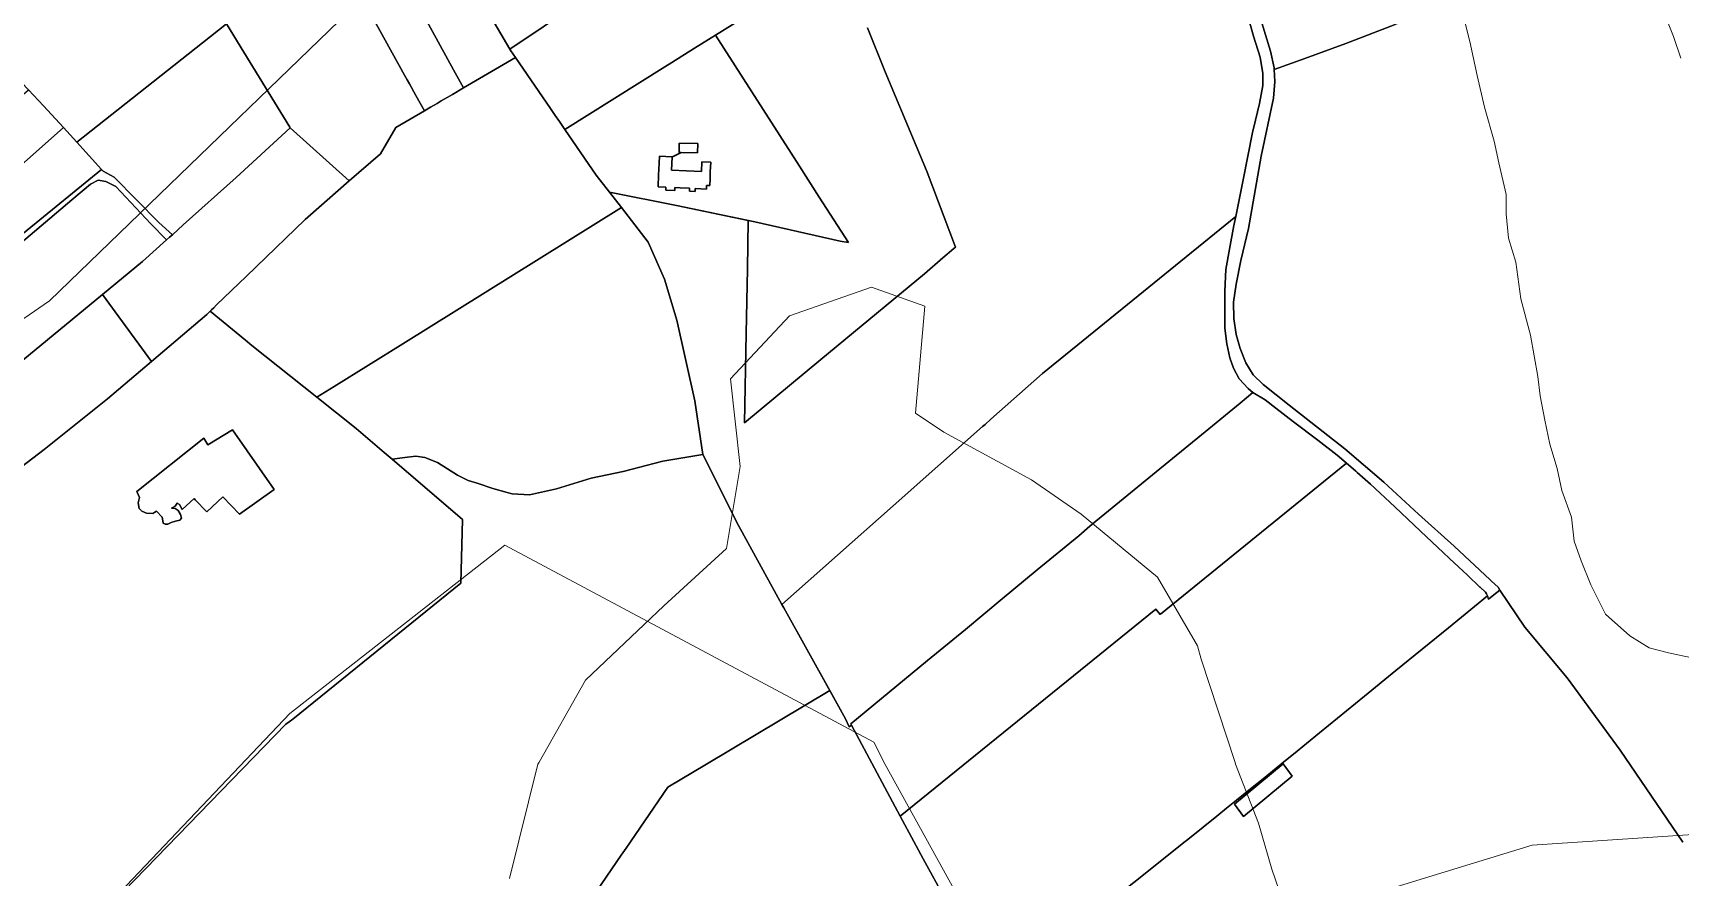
# Model space of a CAD drawing. Header units: metres. Extents: x 3 to 1027712, y 40 to 4430649.
# Drawn here: x 506501 to 507365, y 4409298 to 4409741 of the extents above; entities that cross this region are included whole.
import ezdxf

# ---------------------------------------------------------------- set-up
doc = ezdxf.new("R2010")
doc.units = ezdxf.units.M
doc.header["$MEASUREMENT"] = 0
doc.layers.add('A.ES.SDGC.CP.07003.cadastralparcel — CadastralParcel', color=1, linetype='Continuous')
doc.layers.add('Habitats_5_km', color=7, linetype='Continuous', lineweight=9, true_color=0xbefad2)
doc.layers.add('Zonas_Interes_Minero_5_km', color=7, linetype='Continuous', lineweight=9, true_color=0xc0fac1)

msp = doc.modelspace()

# ---------------------------------------------------------------- linework, layer by layer
at = {"layer": 'A.ES.SDGC.CP.07003.cadastralparcel — CadastralParcel', "color": 7, "linetype": 'Continuous', "flags": 128}
for points in [[(506522.39, 4409876.07), (506522.47, 4409876.13), (506531.29, 4409861.56), (506549.86, 4409831.3), (506561.33, 4409812.34), (506586.98, 4409769.93), (506591.56, 4409762.38), (506601.97, 4409745.37), (506589.46, 4409735.47), (506523.48, 4409683.24), (506516.46, 4409690.96), (506506.11, 4409702.33), (506498.15, 4409710.72), (506488.04, 4409721.39), (506476.53, 4409733.52), (506464.03, 4409746.72), (506455.82, 4409754.34), (506417.54, 4409789.94), (506453.06, 4409817.21), (506505.5, 4409857.81), (506508.54, 4409861.1), (506522.17, 4409875.9), (506522.39, 4409876.07)], [(507120.68, 4409830.37), (507116.21, 4409845.35), (507139.66, 4409849.87), (507167.68, 4409856.33), (507205.75, 4409869.96), (507221.57, 4409874.55), (507229.46, 4409763.02), (507228.74, 4409754.4), (507224.43, 4409747.94), (507215.09, 4409745.07), (507189.23, 4409735.02), (507167.68, 4409727.13), (507151.64, 4409721.37), (507151.58, 4409722.34), (507149.66, 4409730.95), (507138.63, 4409767.25), (507120.68, 4409830.37)], [(506750.67, 4409732.1), (506737.74, 4409754.01), (506843.7, 4409828.19), (506844.39, 4409827.24), (506860.8, 4409805.52), (506787.9, 4409756.92), (506786.17, 4409755.77), (506750.67, 4409732.1)], [(506721.17, 4409721.3), (506681.01, 4409794.39), (506705.93, 4409809.83), (506711.01, 4409799.32), (506737.74, 4409754.01), (506750.67, 4409732.1), (506751.24, 4409731.13), (506753.59, 4409727.71), (506726.41, 4409711.78), (506721.17, 4409721.3)], [(506751.24, 4409731.13), (506750.67, 4409732.1), (506786.17, 4409755.77), (506787.9, 4409756.92), (506860.8, 4409805.52), (506865.65, 4409799.1), (506885.53, 4409772.59), (506885.83, 4409772.2), (506890.81, 4409765.02), (506893.46, 4409761.2), (506858.49, 4409739.34), (506847.56, 4409732.51), (506835.72, 4409725.11), (506831.94, 4409722.75), (506779.54, 4409689.99), (506776.66, 4409694.17), (506774.52, 4409697.29), (506771.96, 4409701), (506753.59, 4409727.71), (506751.24, 4409731.13)], [(506695.5, 4409718.43), (506661.24, 4409780.25), (506674.2, 4409790.16), (506681.01, 4409794.39), (506721.17, 4409721.3), (506726.41, 4409711.78), (506720.58, 4409708.36), (506717.86, 4409706.77), (506714.67, 4409704.9), (506712.51, 4409703.63), (506709.05, 4409701.61), (506705.86, 4409699.74), (506701.4, 4409707.78), (506698.01, 4409713.9), (506696.86, 4409715.97), (506695.5, 4409718.43)], [(506611.06, 4409730.51), (506601.97, 4409745.37), (506603.47, 4409745.97), (506605.05, 4409746.6), (506606.1, 4409746.69), (506609.67, 4409747.01), (506615.5, 4409749.99), (506635.06, 4409763.01), (506653.78, 4409774.54), (506661.24, 4409780.25), (506695.5, 4409718.43), (506696.86, 4409715.97), (506698.01, 4409713.9), (506701.4, 4409707.78), (506705.86, 4409699.74), (506690.9, 4409690.97), (506682.75, 4409677.19), (506666.46, 4409662.98), (506635.48, 4409690.86), (506635.19, 4409691.12), (506611.06, 4409730.51)], [(506536.4, 4409669.04), (506523.48, 4409683.24), (506589.46, 4409735.47), (506601.97, 4409745.37), (506611.06, 4409730.51), (506635.19, 4409691.12), (506635.48, 4409690.86), (506609.19, 4409666.71), (506607.14, 4409664.82), (506579.37, 4409639.96), (506573.64, 4409634.82), (506566.51, 4409641.2), (506543.13, 4409664.95), (506537.29, 4409668.06), (506536.4, 4409669.04)], [(506795.96, 4409666.11), (506779.54, 4409689.99), (506831.94, 4409722.75), (506835.72, 4409725.11), (506847.56, 4409732.51), (506858.49, 4409739.34), (506902.66, 4409670.68), (506913.02, 4409654.58), (506920.71, 4409642.62), (506928.37, 4409630.72), (506923.9, 4409631.45), (506879.28, 4409641.61), (506838.04, 4409650.07), (506802.89, 4409657.19), (506795.96, 4409666.11)], [(506611.95, 4409579.52), (506593.45, 4409594.73), (506594.15, 4409595.4), (506595.35, 4409596.56), (506596.84, 4409597.99), (506612.29, 4409612.88), (506617.59, 4409617.99), (506643.24, 4409642.72), (506644.66, 4409643.96), (506666.46, 4409662.98), (506682.75, 4409677.19), (506690.9, 4409690.97), (506705.86, 4409699.74), (506709.05, 4409701.61), (506712.51, 4409703.63), (506714.67, 4409704.9), (506717.86, 4409706.77), (506720.58, 4409708.36), (506726.41, 4409711.78), (506753.59, 4409727.71), (506771.96, 4409701), (506774.52, 4409697.29), (506776.66, 4409694.17), (506779.54, 4409689.99), (506795.96, 4409666.11), (506802.89, 4409657.19), (506809.2, 4409649.05), (506694.51, 4409577.65), (506658.6, 4409555.29), (506649.51, 4409549.64), (506615.36, 4409576.81), (506611.95, 4409579.52)], [(506407.41, 4409621.34), (506402.61, 4409628.5), (506498.15, 4409710.72), (506506.11, 4409702.33), (506516.46, 4409690.96), (506419.61, 4409605.09), (506407.41, 4409621.34)], [(506433.36, 4409586.77), (506419.61, 4409605.09), (506516.46, 4409690.96), (506523.48, 4409683.24), (506536.4, 4409669.04), (506458.31, 4409605.33), (506433.9, 4409585.96), (506433.36, 4409586.77)], [(506562.71, 4409568.43), (506536.91, 4409603.49), (506558.03, 4409620.85), (506570.54, 4409632.05), (506572.12, 4409633.47), (506573.64, 4409634.82), (506579.37, 4409639.96), (506607.14, 4409664.82), (506609.19, 4409666.71), (506635.48, 4409690.86), (506666.46, 4409662.98), (506644.66, 4409643.96), (506643.24, 4409642.72), (506617.59, 4409617.99), (506612.29, 4409612.88), (506596.84, 4409597.99), (506595.35, 4409596.56), (506594.15, 4409595.4), (506593.45, 4409594.73), (506591.72, 4409593.05), (506562.71, 4409568.43)], [(506828.74, 4409666.12), (506828.88, 4409669.02), (506829.22, 4409676.01), (506835.91, 4409675.69), (506840.41, 4409677.93), (506839.43, 4409677.95), (506839.54, 4409682.82), (506849.26, 4409682.6), (506849.15, 4409677.73), (506840.7, 4409677.92), (506835.9, 4409675.53), (506835.57, 4409668.69), (506851.16, 4409667.94), (506851.4, 4409672.98), (506856.09, 4409672.76), (506855.85, 4409667.71), (506855.68, 4409664.27), (506855.51, 4409660.62), (506853.91, 4409660.7), (506853.81, 4409658.7), (506847.92, 4409658.98), (506847.85, 4409657.49), (506844.85, 4409657.63), (506844.92, 4409659.13), (506839.98, 4409659.37), (506837.25, 4409659.5), (506837.18, 4409658), (506832.46, 4409658.23), (506832.54, 4409659.73), (506828.44, 4409659.93), (506828.74, 4409666.12)], [(506835.91, 4409675.69), (506829.22, 4409676.01), (506828.88, 4409669.02), (506828.74, 4409666.12), (506828.44, 4409659.93), (506832.54, 4409659.73), (506832.46, 4409658.23), (506837.18, 4409658), (506837.25, 4409659.5), (506839.98, 4409659.37), (506844.92, 4409659.13), (506844.85, 4409657.63), (506847.85, 4409657.49), (506847.92, 4409658.98), (506853.81, 4409658.7), (506853.91, 4409660.7), (506855.51, 4409660.62), (506855.68, 4409664.27), (506855.85, 4409667.71), (506856.09, 4409672.76), (506851.4, 4409672.98), (506851.16, 4409667.94), (506835.57, 4409668.69), (506835.9, 4409675.53), (506840.7, 4409677.92), (506849.15, 4409677.73), (506849.26, 4409682.6), (506839.54, 4409682.82), (506839.43, 4409677.95), (506840.41, 4409677.93), (506835.91, 4409675.69)], [(506435.54, 4409583.47), (506433.9, 4409585.96), (506458.31, 4409605.33), (506536.4, 4409669.04), (506537.29, 4409668.06), (506543.13, 4409664.95), (506566.51, 4409641.2), (506573.64, 4409634.82), (506572.12, 4409633.47), (506570.54, 4409632.05), (506562.41, 4409640.61), (506543.98, 4409660.06), (506538.79, 4409662.66), (506534.64, 4409663.44), (506530.74, 4409661.36), (506520.88, 4409653.06), (506471.31, 4409611.19), (506470.52, 4409610.52), (506441.96, 4409586.91), (506438.3, 4409579.29), (506435.54, 4409583.47)], [(506452.62, 4409557.59), (506438.3, 4409579.29), (506441.96, 4409586.91), (506470.52, 4409610.52), (506471.31, 4409611.19), (506520.88, 4409653.06), (506530.74, 4409661.36), (506534.64, 4409663.44), (506538.79, 4409662.66), (506543.98, 4409660.06), (506562.41, 4409640.61), (506570.54, 4409632.05), (506558.03, 4409620.85), (506536.91, 4409603.49), (506463.21, 4409542.91), (506455.71, 4409552.9), (506452.62, 4409557.59)], [(506670.15, 4409533.21), (506649.51, 4409549.64), (506658.6, 4409555.29), (506694.51, 4409577.65), (506809.2, 4409649.05), (506823.26, 4409630.94), (506831.88, 4409611.56), (506838.35, 4409590.03), (506847.68, 4409547.68), (506851.99, 4409519.69), (506831.02, 4409516.13), (506810.07, 4409510.75), (506793.4, 4409507.23), (506775.09, 4409501.6), (506761.01, 4409498.55), (506751.85, 4409499.02), (506749.32, 4409499.73), (506741.76, 4409501.84), (506733.54, 4409504.65), (506728.85, 4409506.06), (506723.21, 4409508.88), (506712.65, 4409515.44), (506706.07, 4409518.02), (506701.38, 4409518.73), (506695.51, 4409518.02), (506688.96, 4409517.15), (506684.81, 4409520.69), (506670.15, 4409533.21)], [(506929.92, 4409377.86), (506928.75, 4409376.87), (506926.7, 4409381.17), (506894.38, 4409439.3), (506893.41, 4409441.06), (506951.68, 4409492.65), (506998.67, 4409534.26), (506999.97, 4409535.41), (507002.98, 4409538.07), (507030.06, 4409562.05), (507044.99, 4409574.16), (507048.68, 4409577.15), (507131.47, 4409644.28), (507130.54, 4409639.7), (507128.12, 4409627.32), (507126.24, 4409616.56), (507125.7, 4409605.26), (507125.7, 4409585.89), (507126.77, 4409577.55), (507128.39, 4409570.29), (507130.27, 4409564.9), (507133.24, 4409559.25), (507138.08, 4409554.14), (507139.47, 4409552.95), (507140.44, 4409552.11), (507133.79, 4409546.61), (507115.38, 4409531.43), (507087.82, 4409509.02), (507060.83, 4409487.05), (507058.04, 4409484.64), (507054.98, 4409482.01), (507049.19, 4409477.04), (507027.27, 4409459.12), (507009.01, 4409444.01), (506989.67, 4409428), (506969.79, 4409411.59), (506929.62, 4409378.43), (506929.92, 4409377.86)], [(506476.05, 4409525.82), (506463.21, 4409542.91), (506536.91, 4409603.49), (506562.71, 4409568.43), (506539.67, 4409548.88), (506506.44, 4409522.25), (506488.58, 4409508.7), (506486.38, 4409510.42), (506483.36, 4409514.69), (506476.05, 4409525.82)], [(507140.44, 4409552.11), (507146.89, 4409548.22), (507152.52, 4409543.91), (507161.78, 4409536.83), (507174.47, 4409527.13), (507184.73, 4409519.25), (507189.46, 4409515.18), (507189.64, 4409515.02), (507092.06, 4409436.03), (507091.8, 4409435.82), (507089.51, 4409438.62), (506955.48, 4409330.12), (506929.92, 4409377.86), (506929.62, 4409378.43), (506969.79, 4409411.59), (506989.67, 4409428), (507009.01, 4409444.01), (507027.27, 4409459.12), (507049.19, 4409477.04), (507054.98, 4409482.01), (507058.04, 4409484.64), (507060.83, 4409487.05), (507087.82, 4409509.02), (507115.38, 4409531.43), (507133.79, 4409546.61), (507140.44, 4409552.11)], [(506556.39, 4409497.17), (506555.09, 4409500.31), (506590.07, 4409528.27), (506592.24, 4409524.7), (506605.12, 4409532.58), (506627.07, 4409501.23), (506608.88, 4409488.36), (506600.19, 4409497.41), (506591.73, 4409489.51), (506585.69, 4409495.88), (506585.1, 4409496.5), (506578.87, 4409490.84), (506577.47, 4409493.49), (506576.21, 4409494.12), (506575.13, 4409492.58), (506573.26, 4409491.5), (506575.13, 4409491.33), (506576.7, 4409490.25), (506577.94, 4409488.21), (506578.41, 4409486.19), (506577.57, 4409485.24), (506575.29, 4409484.62), (506572.95, 4409484.01), (506571.23, 4409483.07), (506569.83, 4409483.07), (506568.78, 4409483.73), (506568.58, 4409484.93), (506568.27, 4409486.82), (506565.24, 4409489.98), (506564.52, 4409489.46), (506563.43, 4409488.69), (506560.16, 4409488.83), (506557.66, 4409489.93), (506556.26, 4409491.33), (506555.78, 4409494.3), (506556.39, 4409497.17)], [(506555.09, 4409500.31), (506556.39, 4409497.17), (506555.78, 4409494.3), (506556.26, 4409491.33), (506557.66, 4409489.93), (506560.16, 4409488.83), (506563.43, 4409488.69), (506564.52, 4409489.46), (506565.24, 4409489.98), (506568.27, 4409486.82), (506568.58, 4409484.93), (506568.78, 4409483.73), (506569.83, 4409483.07), (506571.23, 4409483.07), (506572.95, 4409484.01), (506575.29, 4409484.62), (506577.57, 4409485.24), (506578.41, 4409486.19), (506577.94, 4409488.21), (506576.7, 4409490.25), (506575.13, 4409491.33), (506573.26, 4409491.5), (506575.13, 4409492.58), (506576.21, 4409494.12), (506577.47, 4409493.49), (506578.87, 4409490.84), (506585.1, 4409496.5), (506585.69, 4409495.88), (506591.73, 4409489.51), (506600.19, 4409497.41), (506608.88, 4409488.36), (506627.07, 4409501.23), (506605.12, 4409532.58), (506592.24, 4409524.7), (506590.07, 4409528.27), (506555.09, 4409500.31)], [(507130.85, 4409336.35), (507156.28, 4409357.47), (507161.14, 4409350.98), (507135.48, 4409329.98), (507130.85, 4409336.35)], [(507130.85, 4409336.35), (507135.48, 4409329.98), (507161.14, 4409350.98), (507156.28, 4409357.47), (507130.85, 4409336.35)]]:
    msp.add_lwpolyline(points, close=True, dxfattribs=at)
for points in [[(507125.38, 4409793.75), (507140.78, 4409738.9), (507144.28, 4409727.87), (507145.63, 4409719.26), (507145.63, 4409713.07), (507144.01, 4409703.66), (507141.87, 4409694.94), (507140.24, 4409688.32), (507135.39, 4409663.57), (507131.47, 4409644.28), (507048.68, 4409577.15), (507044.99, 4409574.16), (507030.06, 4409562.05), (507002.98, 4409538.07), (506999.97, 4409535.41), (506998.67, 4409534.26), (506951.68, 4409492.65), (506893.41, 4409441.06), (506870.67, 4409482.37), (506851.99, 4409519.69), (506847.68, 4409547.68), (506838.35, 4409590.03), (506831.88, 4409611.56), (506823.26, 4409630.94), (506809.2, 4409649.05), (506802.89, 4409657.19), (506838.04, 4409650.07), (506875.67, 4409642.35), (506875.38, 4409616.94), (506874.7, 4409583.03), (506873.8, 4409536.25), (506913.85, 4409569.37), (506956.17, 4409604.37), (506956.18, 4409604.38), (506968.24, 4409614.36), (506977.9, 4409622.62), (506977.9, 4409622.62), (506983.62, 4409627.52), (506984.42, 4409628.21), (506969.65, 4409667.52), (506969.32, 4409668.39), (506947.49, 4409720.17), (506938.22, 4409743.23)], [(507138.63, 4409767.25), (507149.66, 4409730.95), (507151.58, 4409722.34), (507151.64, 4409721.37), (507152.06, 4409715.17), (507151.34, 4409706.32), (507144.88, 4409675.96), (507138.13, 4409638.02), (507134.07, 4409621.28), (507131.67, 4409608.85), (507130.24, 4409599.52), (507130.48, 4409590.91), (507131.67, 4409582.55), (507133.83, 4409575.13), (507136.74, 4409567.76), (507140.57, 4409561.3), (507145.84, 4409556.28), (507159.48, 4409545.52), (507188.67, 4409522.57), (507209.24, 4409505.12), (507227.42, 4409488.38), (507246.09, 4409471.64), (507264.86, 4409454.02), (507265.71, 4409453.23), (507269.17, 4409450.08), (507269.96, 4409448.45), (507266.82, 4409446), (507264.13, 4409443.89), (507264.13, 4409443.89), (507263.47, 4409445.59), (507263, 4409446.58), (507262.41, 4409447.49), (507259.7, 4409450.04), (507259.59, 4409450.12), (507252.99, 4409456.35), (507243.59, 4409465.21), (507240.33, 4409468.24), (507228.59, 4409479.32), (507228.37, 4409479.52), (507214.86, 4409492.21), (507202.21, 4409504.09), (507195.24, 4409510.12), (507194.41, 4409510.85), (507189.46, 4409515.18), (507184.73, 4409519.25), (507174.47, 4409527.13), (507161.78, 4409536.83), (507152.52, 4409543.91), (507146.89, 4409548.22), (507140.44, 4409552.11), (507139.47, 4409552.95), (507138.08, 4409554.14), (507133.24, 4409559.25), (507130.27, 4409564.9), (507128.39, 4409570.29), (507126.77, 4409577.55), (507125.7, 4409585.89), (507125.7, 4409605.26), (507126.24, 4409616.56), (507128.12, 4409627.32), (507130.54, 4409639.7), (507131.47, 4409644.28), (507135.39, 4409663.57), (507140.24, 4409688.32), (507141.87, 4409694.94), (507144.01, 4409703.66), (507145.63, 4409713.07), (507145.63, 4409719.26), (507144.28, 4409727.87), (507140.78, 4409738.9), (507125.38, 4409793.75)], [(506938.22, 4409743.23), (506947.49, 4409720.17), (506969.32, 4409668.39), (506969.65, 4409667.52), (506984.42, 4409628.21), (506983.62, 4409627.52), (506977.9, 4409622.62), (506968.24, 4409614.36), (506956.18, 4409604.38), (506956.17, 4409604.37), (506913.85, 4409569.37), (506873.8, 4409536.25), (506874.7, 4409583.03), (506875.38, 4409616.94), (506875.67, 4409642.35), (506879.28, 4409641.61), (506923.9, 4409631.45), (506928.37, 4409630.72), (506920.71, 4409642.62), (506913.02, 4409654.58), (506902.66, 4409670.68), (506858.49, 4409739.34), (506893.46, 4409761.2)], [(507366.07, 4409316.38), (507333.1, 4409364.72), (507305.41, 4409402.63), (507283.07, 4409429.2), (507269.96, 4409448.45), (507269.17, 4409450.08), (507265.71, 4409453.23), (507264.86, 4409454.02), (507246.09, 4409471.64), (507227.42, 4409488.38), (507209.24, 4409505.12), (507188.67, 4409522.57), (507159.48, 4409545.52), (507145.84, 4409556.28), (507140.57, 4409561.3), (507136.74, 4409567.76), (507133.83, 4409575.13), (507131.67, 4409582.55), (507130.48, 4409590.91), (507130.24, 4409599.52), (507131.67, 4409608.85), (507134.07, 4409621.28), (507138.13, 4409638.02), (507144.88, 4409675.96), (507151.34, 4409706.32), (507152.06, 4409715.17), (507151.64, 4409721.37), (507167.68, 4409727.13), (507189.23, 4409735.02), (507215.09, 4409745.07)], [(506488.58, 4409508.7), (506506.44, 4409522.25), (506539.67, 4409548.88), (506562.71, 4409568.43), (506591.72, 4409593.05), (506593.45, 4409594.73), (506611.95, 4409579.52), (506615.36, 4409576.81), (506649.51, 4409549.64), (506670.15, 4409533.21), (506684.81, 4409520.69), (506688.96, 4409517.15), (506725.91, 4409485.59), (506724.96, 4409452.25), (506636.78, 4409380.92), (506634.87, 4409379.54), (506633.13, 4409378.29), (506536.97, 4409279.24)], [(506536.97, 4409279.24), (506633.13, 4409378.29), (506634.87, 4409379.54), (506636.78, 4409380.92), (506724.96, 4409452.25), (506725.91, 4409485.59), (506688.96, 4409517.15), (506695.51, 4409518.02), (506701.38, 4409518.73), (506706.07, 4409518.02), (506712.65, 4409515.44), (506723.21, 4409508.88), (506728.85, 4409506.06), (506733.54, 4409504.65), (506741.76, 4409501.84), (506749.32, 4409499.73), (506751.85, 4409499.02), (506761.01, 4409498.55), (506775.09, 4409501.6), (506793.4, 4409507.23), (506810.07, 4409510.75), (506831.02, 4409516.13), (506851.99, 4409519.69), (506870.67, 4409482.37), (506893.41, 4409441.06), (506894.38, 4409439.3), (506918.48, 4409395.95), (506853.91, 4409357.38), (506833.58, 4409345.23), (506811.66, 4409313.26), (506809.14, 4409309.58), (506757.96, 4409234.9)], [(506979.15, 4409286.49), (506967.47, 4409307.72), (506962.6, 4409316.83), (506955.48, 4409330.12), (507089.51, 4409438.62), (507091.8, 4409435.82), (507092.06, 4409436.03), (507189.64, 4409515.02), (507194.41, 4409510.85), (507195.24, 4409510.12), (507202.21, 4409504.09), (507214.86, 4409492.21), (507228.37, 4409479.52), (507228.59, 4409479.32), (507240.33, 4409468.24), (507243.59, 4409465.21), (507252.99, 4409456.35), (507259.59, 4409450.12), (507259.7, 4409450.04), (507262.41, 4409447.49), (507263, 4409446.58), (507263.47, 4409445.59), (507243.01, 4409428.8), (507215.46, 4409406.43), (507199.1, 4409393.04), (507199.05, 4409393), (507175.43, 4409373.68), (507161.82, 4409362.57), (507157.6, 4409359.22), (507157.6, 4409359.22), (507152.76, 4409355.33), (507147.71, 4409351.27), (507144.93, 4409349.04), (507142.49, 4409347.08), (507140.08, 4409345.14), (507131.85, 4409338.53), (507126.58, 4409334.27), (507121.51, 4409330.17), (507107.21, 4409318.6), (507103.4, 4409315.51), (507085.78, 4409301.39), (507048.12, 4409271.49)], [(507048.12, 4409271.49), (507085.78, 4409301.39), (507103.4, 4409315.51), (507107.21, 4409318.6), (507121.51, 4409330.17), (507126.58, 4409334.27), (507131.85, 4409338.53), (507131.85, 4409338.53), (507140.08, 4409345.14), (507142.49, 4409347.08), (507144.93, 4409349.04), (507147.71, 4409351.27), (507152.76, 4409355.33), (507157.6, 4409359.22), (507161.82, 4409362.57), (507175.43, 4409373.68), (507199.05, 4409393), (507199.1, 4409393.04), (507215.46, 4409406.43), (507243.01, 4409428.8), (507263.47, 4409445.59), (507264.13, 4409443.89), (507266.82, 4409446), (507269.96, 4409448.45), (507283.07, 4409429.2), (507305.41, 4409402.63), (507333.1, 4409364.72), (507366.07, 4409316.38)], [(506757.96, 4409234.9), (506809.14, 4409309.58), (506811.66, 4409313.26), (506833.58, 4409345.23), (506853.91, 4409357.38), (506918.48, 4409395.95), (506926.7, 4409381.17), (506928.75, 4409376.87), (506929.92, 4409377.86), (506955.48, 4409330.12), (506962.6, 4409316.83), (506967.47, 4409307.72), (506979.15, 4409286.49)]]:
    msp.add_lwpolyline(points, dxfattribs=at)
at = {"layer": 'Habitats_5_km'}
for points in [[(507369.96, 4409413.19), (507358.51, 4409415.71), (507348.34, 4409418.24), (507338.16, 4409424.58), (507325.45, 4409436.01), (507317.82, 4409451.26), (507312.74, 4409463.97), (507308.93, 4409474.14), (507307.66, 4409486.86), (507302.58, 4409500.84), (507300.04, 4409512.28), (507296.22, 4409524.99), (507293.68, 4409537.71), (507291.14, 4409550.42), (507289.88, 4409560.59), (507286.07, 4409582.21), (507280.99, 4409601.27), (507278.45, 4409620.35), (507274.64, 4409633.06), (507273.37, 4409645.77), (507273.37, 4409655.95), (507269.56, 4409672.48), (507267.02, 4409683.92), (507261.94, 4409701.72), (507258.13, 4409718.24), (507254.32, 4409736.04), (507250.51, 4409751.3)], [(507356.07, 4409751.45), (507361.16, 4409738.74), (507364.97, 4409727.3)], [(506750.42, 4409297.35), (506765.42, 4409357.35), (506766, 4409358.38), (506790.42, 4409401.35), (506831.42, 4409440.35), (506864.42, 4409470.35), (506871.42, 4409513.35), (506866.42, 4409559.35), (506897.42, 4409592.35), (506940.42, 4409607.35), (506968.42, 4409597.35), (506963.42, 4409541.35), (506978.42, 4409531.35), (507024.42, 4409506.35), (507050.42, 4409488.35), (507090.42, 4409455.35), (507111.42, 4409419.35), (507113.42, 4409412.35), (507131.11, 4409358.3), (507131.42, 4409357.35), (507143.42, 4409326.35), (507150.42, 4409302.35), (507161.42, 4409270.35)]]:
    msp.add_lwpolyline(points, dxfattribs=at)
at = {"layer": 'Zonas_Interes_Minero_5_km'}
for points in [[(506187.07, 4409207.25), (506206.91, 4409340.46), (506286.93, 4409447.51), (506509.11, 4409600.13), (506713.61, 4409797.67), (506801.09, 4409852.42), (507006.51, 4409907.07), (507176.11, 4409932.06), (507343.06, 4409949.53), (507480.45, 4409959.77), (507501.28, 4409918.65), (507535.75, 4409784.78), (507560.36, 4409690.11), (507582.72, 4409608.08), (507639.01, 4409504.02), (507641.63, 4409489.17), (507701.53, 4409362.59), (507718.39, 4409329.22), (507654.8, 4409320.17), (507569.77, 4409294.06), (507542.8, 4409331.8), (507286.95, 4409314.91), (507208.77, 4409291.03)], [(507023.66, 4409219.58), (506947.55, 4409357.23), (506941.71, 4409368.81), (506748.06, 4409472.16), (506635.35, 4409383.93), (506506.81, 4409248.75)]]:
    msp.add_lwpolyline(points, dxfattribs=at)

doc.saveas('drawing.dxf')
